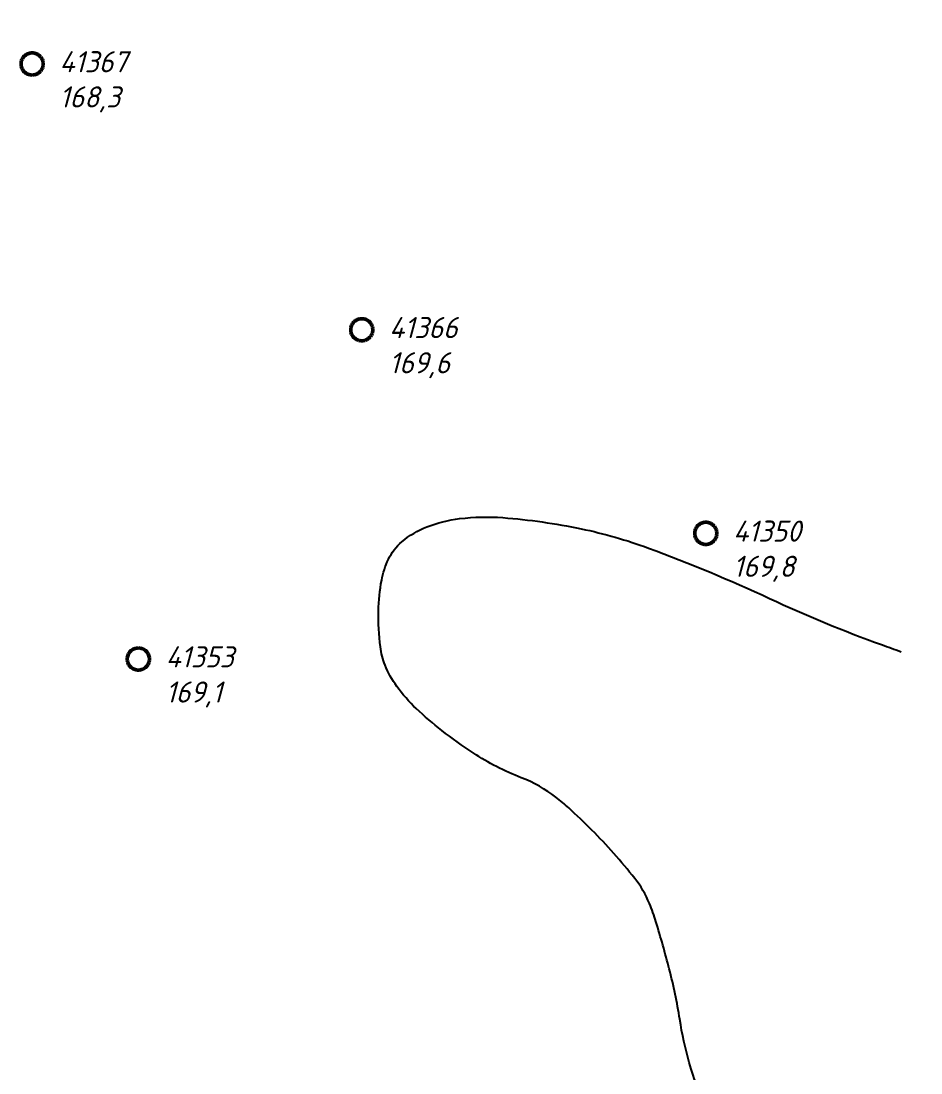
# Model space of a CAD drawing. Header units: millimetres. Extents: x -994 to -400, y 519 to 1360.
# Drawn here: x -680.9 to -620.1, y 660.9 to 732 of the extents above; entities that cross this region are included whole.
import ezdxf

# ---------------------------------------------------------------- set-up
doc = ezdxf.new("R2010")
doc.units = ezdxf.units.MM
doc.linetypes.add('DASHED', pattern=[7, 5, -2, 0])
doc.layers.add('Кривульки', color=1, linetype='Continuous')
doc.layers.add('Свердловини', color=4, linetype='Continuous')
doc.layers.add('Кривульки Товсты', color=70, linetype='Continuous', lineweight=30)
doc.styles.add('GOST-2.304_Type-B_italic', font='GOST Common Italic.ttf')

msp = doc.modelspace()

# ---------------------------------------------------------------- linework, layer by layer
at = {"layer": 'Кривульки'}
msp.add_lwpolyline([(-634.364, 658.305, -0.060103), (-635.726, 661.612, -0.028635), (-636.36, 664.536, 0.024661), (-637.068, 667.936, 0.009949), (-637.97, 671.136, 0.025481), (-638.41, 672.358, 0.067328), (-639.407, 674.056, 0.0303), (-642.302, 677.317, 0.01074), (-643.867, 678.813, 0.020791), (-644.724, 679.534, 0.072477), (-647.069, 680.856, -0.05335), (-650.315, 682.527, -0.019829), (-652.441, 684.049, -0.022908), (-654.162, 685.52, -0.048654), (-655.48, 687.021, -0.059482), (-656.272, 688.454, -0.066181), (-656.591, 689.687, -0.034521), (-656.719, 692.117, -0.043454), (-656.503, 694.201, -0.061979), (-656.048, 695.602, -0.108453), (-655.141, 696.785, -0.081891), (-653.454, 697.79, -0.06334), (-651.237, 698.351, -0.049403), (-648.31, 698.416, -0.032361), (-643.019, 697.664, -0.036557), (-638.469, 696.361, -0.021164), (-630.299, 692.961, 0.02286), (-622.724, 689.839, 0.000264), (-621.401, 689.364, 0.00121)], format="xyb", dxfattribs=at)
at = {"layer": 'Кривульки Товсты', "lineweight": 30, "ltscale": 0.3}
msp.add_lwpolyline([(-572.713, 740.749, 0.000007), (-577.045, 744.315, 0.000013)], format="xyb", dxfattribs=at)
at = {"layer": 'Свердловини', "linetype": 'DASHED', "lineweight": 50}
for centre in [(-680.122, 729.055), (-657.847, 711.104), (-634.602, 697.358), (-672.944, 688.867)]:
    msp.add_circle(centre, 0.749, dxfattribs=at)

# ---------------------------------------------------------------- texts
at = {"layer": 'Свердловини', "linetype": 'DASHED', "char_height": 1.425, "attachment_point": 1, "style": 'GOST-2.304_Type-B_italic'}
for s, insert in [('{\\fGOST Common|b0|i1|c204|p34;41367\\P168,3}', (-678.276, 729.917)), ('{\\fGOST Common|b0|i1|c204|p34;41366\\P169,6}', (-656.001, 711.965)), ('{\\fGOST Common|b0|i1|c204|p34;41350\\P169,8}', (-632.756, 698.219)), ('{\\fGOST Common|b0|i1|c204|p34;41353\\P169,1}', (-671.098, 689.729))]:
    msp.add_mtext_dynamic_manual_height_columns(s, width=5.3259, gutter_width=12.5, heights=[0], dxfattribs=dict(at, insert=insert))

doc.saveas('drawing.dxf')
